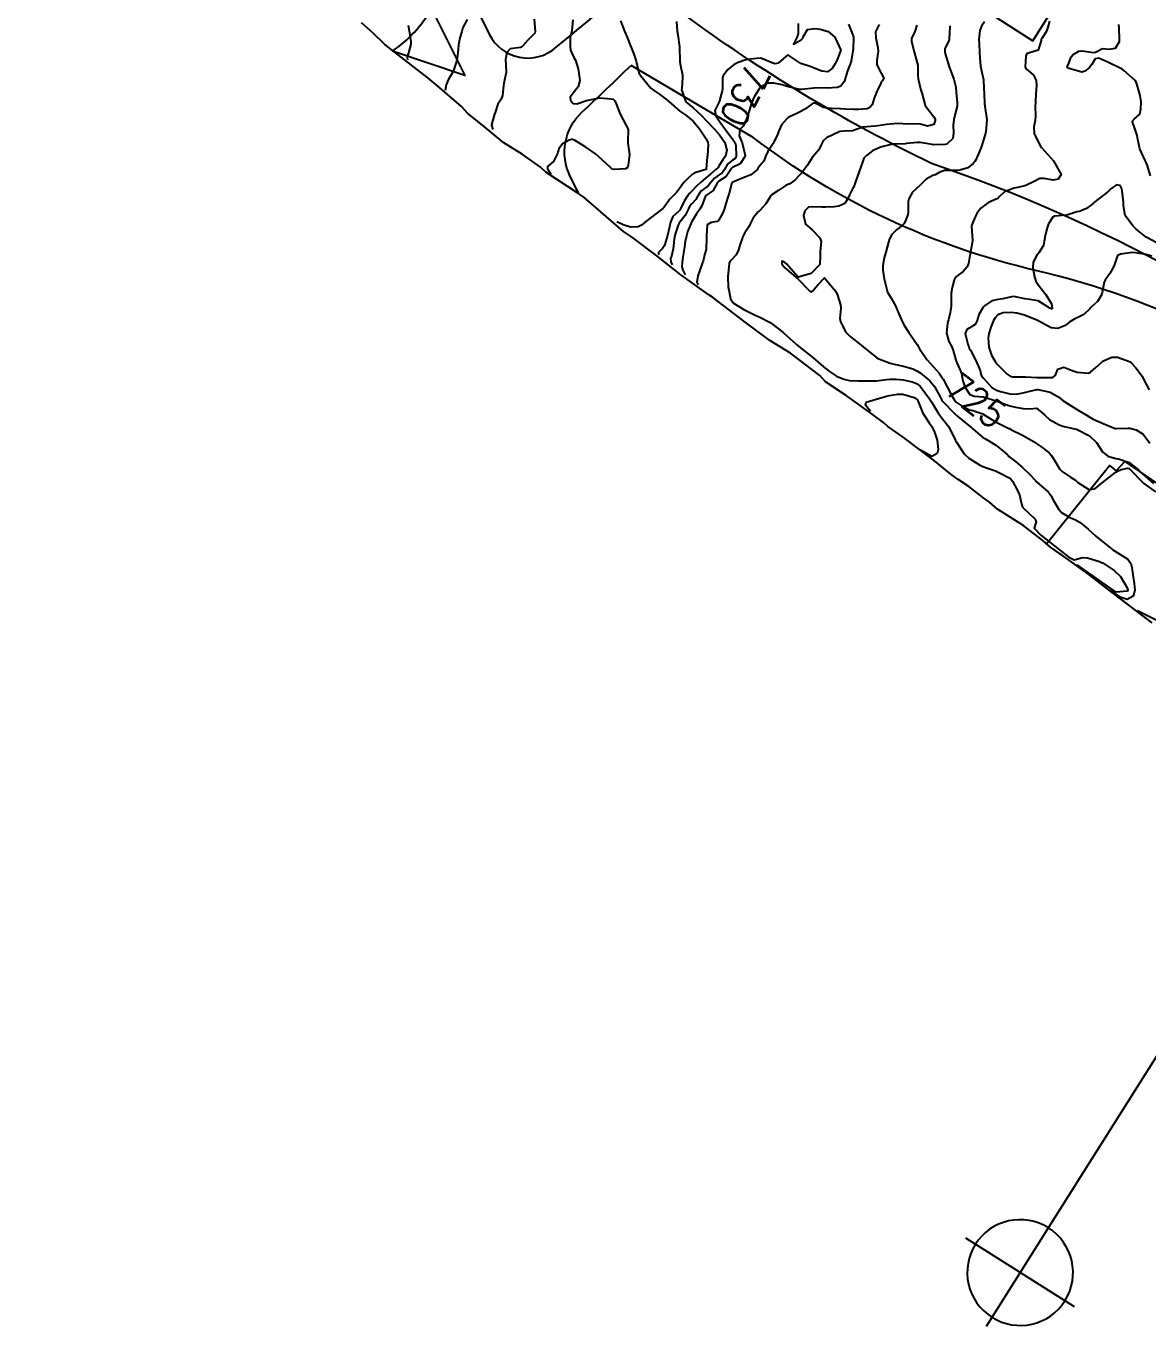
# Model space of a CAD drawing. Header units: metres. Extents: x 286371 to 293043, y 7462578 to 7466404.
# Drawn here: x 291645.5 to 291813.3, y 7462583.8 to 7462779.2 of the extents above; entities that cross this region are included whole.
import ezdxf
from ezdxf.enums import TextEntityAlignment as Align

# ---------------------------------------------------------------- set-up
doc = ezdxf.new("R2010")
doc.units = ezdxf.units.M
doc.header["$MEASUREMENT"] = 0
doc.linetypes.add('CONTINUO', pattern=[0])
for name, color, linetype in [('Area', 45, 'Continuous'), ('Cotas', 45, 'Continuous'), ('Curvas de Nivel 1m', 11, 'Continuous'), ('Curvas de Nivel 5m', 15, 'Continuous'), ('Edificações', 30, 'Continuous'), ('PLACA_KM', 45, 'Continuous'), ('Vias primárias', 230, 'Continuous'), ('Vias Secundárias', 230, 'Continuous')]:
    doc.layers.add(name, color=color, linetype=linetype)
doc.styles.add('Style-STANDARD', font='STANDARD.shx')

msp = doc.modelspace()

# ---------------------------------------------------------------- hatches: boundary and pattern name
at = {"layer": 'PLACA_KM', "extrusion": (0.04114340617738686, 0.04913113992359514, 0.9979445631987434)}
for points in [[(4567500.96804034, -5896554.615585366), (4567501.112915928, -5896555.393886427), (4567501.334768187, -5896556.153835775), (4567501.631380448, -5896556.887840287), (4567501.999789065, -5896557.588566004), (4567502.436313012, -5896558.249011544), (4567502.936590697, -5896558.862577913), (4567503.495623504, -5896559.423134569), (4567504.10782576, -5896559.925080636), (4567504.767080544, -5896560.363400836), (4567505.466800801, -5896560.733715567), (4567506.199995165, -5896561.032324823), (4567506.959337791, -5896561.256244986), (4567507.737241576, -5896561.403238689), (4567508.525933971, -5896561.471837255), (4567509.317534613, -5896561.461355262), (4567509.875399477, -5896561.406148916), (4567508.817001681, -5896553.557187579)], [(4567516.665963024, -5896552.498789787), (4567516.521087441, -5896551.720488748), (4567516.299235181, -5896550.960539374), (4567516.00262292, -5896550.226534862), (4567515.6342143, -5896549.525809148), (4567515.197690355, -5896548.865363607), (4567514.697412673, -5896548.251797236), (4567514.138379868, -5896547.69124058), (4567513.526177609, -5896547.189294517), (4567512.866922824, -5896546.750974338), (4567512.16720257, -5896546.380659583), (4567511.434008206, -5896546.082050326), (4567510.674665584, -5896545.85813019), (4567509.896761793, -5896545.711136459), (4567509.108069402, -5896545.642537896), (4567508.316468757, -5896545.65301989), (4567507.758603894, -5896545.70822624), (4567508.817001681, -5896553.557187579)]]:
    msp.add_hatch(color=1, dxfattribs=at).paths.add_polyline_path(points)

# ---------------------------------------------------------------- linework, layer by layer
at = {"layer": 'Area'}
msp.add_polyline3d([(291813.9414162431, 7462689.996691711, 727.9126011627346), (291810.8791501854, 7462692.303099, 725.0922060593989), (291804.6995582762, 7462697.077190113, 729.9123338195326), (291801.9416357043, 7462699.077653088, 729.9028587023421), (291798.7485943794, 7462701.315870931, 729.9223226356722), (291797.5744940641, 7462702.295577404, 726.2118635787291), (291794.8247507533, 7462704.421848902, 726.5814888217105), (291794.7458593235, 7462704.487780842, 726.862280090532), (291790.8337210473, 7462707.002715724, 727.552331951742), (291789.6316893249, 7462708.036179981, 727.8119563206976), (291788.794546729, 7462708.63084499, 727.1225551688798), (291786.5257190955, 7462710.373890328, 726.932939943691), (291784.9240465142, 7462711.411448406, 726.8628630373015), (291784.0257875351, 7462712.050172945, 733.7023103216067), (291783.6040590975, 7462712.415227214, 726.9419162612066), (291781.3794902797, 7462714.19749298, 736.5818273167547), (291776.6979757021, 7462717.754382148, 728.2627063195537), (291774.4293017645, 7462719.343146206, 729.2916187309665), (291773.8046132908, 7462719.915824112, 729.4014727107539), (291771.8791626146, 7462721.31662924, 729.8127787593867), (291768.8708524154, 7462723.473777723, 726.7425321729846), (291768.2060649098, 7462723.983826417, 726.642942620076), (291765.0887614596, 7462726.006152418, 726.6107871185733), (291764.2283710692, 7462726.97975843, 726.6102465593489), (291759.8498710409, 7462730.308757329, 726.7131574491083), (291756.7679787225, 7462732.231218377, 726.773344284239), (291753.061814061, 7462734.955965985, 726.5723492702796), (291748.2159275577, 7462738.671392231, 727.0828783202908), (291747.6610688909, 7462739.035209797, 727.1132404375588), (291743.4569405137, 7462742.038492907, 728.2123155965653), (291739.864585539, 7462744.852003858, 731.3920516707229), (291736.2390608146, 7462747.594868267, 732.0930268943724), (291735.7544618253, 7462747.906277239, 732.2035242602959), (291734.8812953774, 7462748.507155199, 732.3920126358321), (291728.939708562, 7462753.651200663, 732.7921239261717), (291728.0560131439, 7462754.245801197, 732.71353579564), (291723.2711234189, 7462757.404190729, 733.0218647433521), (291722.4720178699, 7462758.139410175, 733.0815745889735), (291719.7422245982, 7462760.072248875, 733.5136350083718), (291716.968965633, 7462761.763606526, 733.7327447563044), (291713.7932200995, 7462764.406764921, 734.1315456179105), (291711.5918066502, 7462766.168071102, 734.3102954016753), (291710.6452030902, 7462767.188378616, 734.4400384153648), (291707.3961884908, 7462769.973001588, 734.9111358878332), (291705.6285222895, 7462771.471522263, 735.311576051929), (291699.1827556171, 7462776.486147326, 736.1909764554043), (291697.3857298544, 7462778.209307908, 736.4004126341814), (291695.697394263, 7462779.71608767, 736.5397650845862)], dxfattribs=at)
at = {"layer": 'Curvas de Nivel 1m', "flags": 128}
for points, elevation in [([(291721.5240530622, 7462780.244442802), (291721.6873982652, 7462778.431120928), (291721.641427505, 7462778.242232185), (291721.5898386869, 7462778.14573985), (291721.4907210474, 7462778.022308477), (291720.5926997277, 7462777.142334817), (291719.8246247579, 7462776.269034226), (291719.641588206, 7462776.091500496), (291719.4605035468, 7462776.037808442), (291717.9098750358, 7462775.845042494), (291717.4488672967, 7462775.292058439), (291717.2670872963, 7462774.47649382), (291717.2489157094, 7462774.307219862), (291717.3239955809, 7462772.386938581), (291717.317920501, 7462772.305734791), (291716.97334974, 7462770.717350286), (291716.9132352703, 7462770.31135507), (291716.800837992, 7462768.864202495), (291716.5823613112, 7462768.315868177), (291716.106440254, 7462767.548835696), (291715.6721234483, 7462766.329071746), (291715.5946970591, 7462766.045251272), (291715.2943095018, 7462765.018205442), (291715.138202599, 7462764.484735413), (291715.1418207775, 7462764.432377154), (291715.3340530622, 7462763.784442802)], 734), ([(291727.3149864871, 7462780.1475788), (291727.1453813734, 7462778.503733934), (291727.0507243131, 7462778.151092733), (291726.9107815739, 7462777.581284124), (291726.8909841146, 7462776.155904182), (291726.9520393074, 7462775.650084695), (291727.4401711408, 7462774.552314706), (291727.6814615082, 7462774.140731676), (291728.0994408307, 7462772.825851683), (291728.2085278258, 7462772.138353306), (291728.3327741638, 7462771.080104556), (291728.1143964099, 7462770.139635935), (291727.3599198795, 7462769.212230626), (291726.9278199448, 7462768.583353071), (291726.9570267426, 7462768.160248198), (291727.336222728, 7462767.632420514), (291727.8826317344, 7462767.599460719), (291729.3440530622, 7462768.124442802), (291731.3499885768, 7462768.480143777), (291733.038353777, 7462768.369452724), (291733.3475888744, 7462768.290163615), (291733.6061827362, 7462768.050510856), (291733.7610152941, 7462767.622589062), (291734.4038518875, 7462766.03794582), (291735.2790661769, 7462764.358650448), (291735.4698391827, 7462764.02150601), (291735.5984857428, 7462763.690128922), (291735.5090741347, 7462762.020467486), (291735.5296632898, 7462761.730133786), (291735.7549234232, 7462760.016329747), (291735.5989711318, 7462758.435053352), (291735.4114025556, 7462758.029895811), (291735.1817310864, 7462757.879644418), (291733.4650787749, 7462757.774857931), (291733.1808483126, 7462757.850792831), (291732.9269084847, 7462758.068299971), (291731.208037062, 7462759.693376124), (291730.6988824471, 7462760.102170361), (291729.2289010212, 7462761.114306735), (291727.5497061874, 7462762.149858005), (291727.2468315089, 7462762.293365138), (291727.1132991681, 7462762.289866477), (291726.7431638463, 7462762.161993896), (291725.7759361808, 7462761.643921), (291725.2278100982, 7462760.872294601), (291725.0517293565, 7462760.352563784), (291724.9990021948, 7462760.187668565), (291724.3959004179, 7462758.996600095), (291723.4950592046, 7462758.209777709), (291723.5122636082, 7462757.876235996), (291724.0040530622, 7462757.074442802)], 733), ([(291734.4491923774, 7462780.040565711), (291735.0407466664, 7462778.491555485), (291735.2370553117, 7462778.028297769), (291735.4849883441, 7462777.420128261), (291736.0378377665, 7462776.015836033), (291736.4278618775, 7462775.031279403), (291736.7634348473, 7462774.004502075), (291737.173634818, 7462772.23187886), (291737.2825141156, 7462771.996265887), (291737.4015476168, 7462771.827413105), (291738.9770454362, 7462769.970397917), (291739.3673732671, 7462769.63045305), (291740.3043756429, 7462769.000894415), (291741.3383738031, 7462768.222492193), (291741.6536899225, 7462767.929648249), (291743.3131733123, 7462766.512459478), (291744.2183770719, 7462765.890727941), (291745.2910092755, 7462765.004857026), (291746.2340003394, 7462763.860043594), (291747.2518827691, 7462762.366423259), (291747.5081880058, 7462761.840480778), (291747.5518552558, 7462761.527265922), (291747.4203340792, 7462759.841348587), (291747.3972241764, 7462759.655692872), (291747.2618769133, 7462757.843275444), (291747.2307897144, 7462757.796282699), (291747.182955995, 7462757.77130499), (291745.7095539997, 7462757.332936759), (291745.1713246724, 7462757.025883484), (291744.5418193066, 7462756.50532327), (291743.9563526619, 7462755.892408308), (291743.5966484136, 7462755.44836739), (291743.1371893171, 7462754.78019313), (291742.7704086592, 7462754.2688581), (291742.380490286, 7462753.915596243), (291741.7563992473, 7462753.282837342), (291741.0999164012, 7462752.325332066), (291740.9320541924, 7462752.101375648), (291740.7492265618, 7462751.9396152), (291739.074163952, 7462750.645131822), (291738.1971328161, 7462749.987446606), (291737.5816830266, 7462749.471047457), (291737.0518425313, 7462749.19040741), (291735.9041645427, 7462749.168744171), (291734.8399157026, 7462749.515220884), (291733.8640530622, 7462749.954442802)], 732), ([(291798.5997502097, 7462779.986592442), (291798.3574455942, 7462779.061791914), (291798.1235380325, 7462778.446394837), (291797.4894317148, 7462777.433019642), (291797.3528787281, 7462777.209612293), (291797.3311811189, 7462777.07673588), (291796.8961306346, 7462775.649357791), (291795.4555339894, 7462775.203171281), (291795.2271516538, 7462775.10898083), (291795.0468516409, 7462774.711282809), (291794.9670644046, 7462773.113582576), (291795.1051207636, 7462772.796508168), (291795.4160600687, 7462772.574240898), (291796.2151244823, 7462771.907201414), (291796.6024487941, 7462771.090274888), (291796.6570228036, 7462770.36282738), (291796.5634136433, 7462769.090455591), (291796.4771107511, 7462767.961633053), (291796.45979128, 7462767.097406728), (291796.5186754491, 7462765.883435977), (291796.4676213841, 7462765.096839277), (291796.2265592572, 7462764.153535403), (291796.282731989, 7462763.099162619), (291797.2368421496, 7462761.270381964), (291797.3824037338, 7462761.082217542), (291799.2040530622, 7462759.054442802), (291800.3555088399, 7462757.036720965), (291799.8735243886, 7462756.33366778), (291799.1609743686, 7462756.182529893), (291797.7988379081, 7462756.440628976), (291797.1641428265, 7462756.423760413), (291796.2817730166, 7462755.972985183), (291795.1485662134, 7462755.415319547), (291794.9247830742, 7462755.340391064), (291794.0555805147, 7462755.130769891), (291793.2917817397, 7462754.992214775), (291793.1413656882, 7462754.965284533), (291791.8566558738, 7462754.440136352), (291791.1222272821, 7462753.719390793), (291790.8463828372, 7462753.45026542), (291790.2800594484, 7462753.186952706), (291789.4800022852, 7462752.827347917), (291789.1052940912, 7462752.6205114), (291788.328112388, 7462751.983407049), (291787.7235273141, 7462751.224850689), (291787.5099026565, 7462750.79562317), (291787.0615794234, 7462749.736200209), (291786.9165986173, 7462749.376083676), (291786.9064513851, 7462749.236656828), (291787.0340530622, 7462747.901109469), (291787.0895877215, 7462747.233459782), (291787.0870379398, 7462747.169539603), (291787.0178883353, 7462746.823461005), (291786.7562361204, 7462745.479502899), (291786.7276226498, 7462745.238439257), (291786.4745164358, 7462743.738889174), (291786.2772934579, 7462743.244744197), (291785.6887988038, 7462742.517623587), (291784.9451050143, 7462742.001239607), (291784.5370333518, 7462741.673554483), (291784.3195460449, 7462741.273660407), (291784.0412856072, 7462740.153487438), (291783.8718597019, 7462739.279925703), (291783.8744579954, 7462738.294482389), (291783.8761045689, 7462737.279412029), (291783.7541712721, 7462736.387518962), (291783.4944977365, 7462735.284686132), (291783.3312211809, 7462734.792437076), (291783.1965439154, 7462733.288705439), (291783.5625631192, 7462732.056107685), (291783.9717605658, 7462731.280688652), (291784.2065709071, 7462730.706873825), (291784.5855179304, 7462729.276970829), (291784.7455650764, 7462728.850043513), (291785.2347801801, 7462727.777213812), (291785.4076468928, 7462727.260570926), (291785.6167569513, 7462726.174984488), (291785.9143452123, 7462725.25598842), (291786.6672338789, 7462724.123163917), (291787.3054794841, 7462723.873406244), (291788.6625077062, 7462723.768085731), (291790.6027296376, 7462723.175212653), (291790.6353583632, 7462723.156392748), (291790.6536513545, 7462723.14766229), (291790.6956411819, 7462723.131588038), (291792.6435136733, 7462722.441816876), (291793.5297245148, 7462722.242101153), (291794.6379639081, 7462722.041832528), (291795.7258879758, 7462722.00996317), (291796.6388078126, 7462722.068092834), (291797.8365643997, 7462721.066255133), (291798.6138295037, 7462720.372872233), (291800.0465496473, 7462719.588621447), (291800.5996123533, 7462719.395062206), (291802.3268675425, 7462718.998450586), (291802.5933492979, 7462718.947525181), (291802.6563541431, 7462718.930244226), (291804.5788364322, 7462717.9500008), (291805.6344730936, 7462716.948386502), (291806.5432502887, 7462715.547591235), (291807.2964937694, 7462714.923006192), (291808.5290636972, 7462714.571818469), (291808.9151685463, 7462714.51171974), (291810.5201309497, 7462713.946301963), (291811.8930188534, 7462712.853608316), (291812.4954996231, 7462712.274213526), (291814.1596684143, 7462710.819031515)], 724.0000000000001), ([(291702.6890879308, 7462779.343924638), (291702.8101013525, 7462778.524702078), (291703.0875402869, 7462776.902422972), (291703.0758385545, 7462776.52026602), (291702.7249552567, 7462775.245137495), (291702.614480882, 7462774.939711993), (291702.5030230373, 7462774.481953375), (291702.5740530622, 7462774.174442802)], 736), ([(291742.7832808373, 7462779.915554387), (291742.9238186502, 7462778.49204476), (291742.9927164156, 7462777.911962852), (291743.2381974994, 7462776.137177215), (291743.2551230639, 7462775.907576753), (291743.3235404935, 7462774.018321237), (291743.3281820909, 7462773.906030866), (291743.422485118, 7462773.32604559), (291743.6940530622, 7462771.899942802), (291743.7234286146, 7462771.565035507), (291743.5801594752, 7462769.901201206), (291743.5645666128, 7462769.697822239), (291744.221661848, 7462767.89112867), (291745.3207879114, 7462766.990099411), (291746.5414671695, 7462765.855881589), (291747.2920796461, 7462765.046215061), (291748.4884025045, 7462763.826227562), (291749.2613904973, 7462762.970271804), (291750.0395207487, 7462761.802510786), (291750.3281538565, 7462760.697323709), (291750.1114819151, 7462759.800981369), (291749.7596544283, 7462759.252224136), (291749.192542519, 7462758.380406584), (291748.9789998994, 7462758.025741239), (291748.7642827271, 7462757.820739357), (291747.9047835162, 7462757.101761166), (291747.1635142029, 7462756.475185507), (291746.8146832276, 7462756.194148774), (291746.4047785759, 7462755.855681919), (291745.7611438552, 7462755.248861935), (291745.1350108431, 7462754.60496153), (291744.7844687735, 7462754.22436976), (291744.5044646075, 7462753.883736628), (291743.9509807095, 7462753.05232954), (291743.4033774333, 7462751.899802937), (291743.2963246296, 7462751.696010679), (291743.087835742, 7462751.489954794), (291742.2638695596, 7462750.728997375), (291741.9124114983, 7462749.921717425), (291741.7504851902, 7462749.227104112), (291741.4524161443, 7462747.928167356), (291741.0113797911, 7462746.43044915), (291740.7193072391, 7462745.94871399), (291740.1378413605, 7462745.386129478), (291740.1169010943, 7462745.206315373), (291740.1940530622, 7462745.054442802)], 731), ([(291768.527356444, 7462779.519243252), (291769.2444145266, 7462777.751379974), (291769.2861890307, 7462777.507410763), (291769.2156089268, 7462775.750149195), (291769.1898730217, 7462775.508405502), (291768.9407571262, 7462774.00245841), (291768.7985792365, 7462773.513824909), (291768.3866698369, 7462772.542507751), (291768.0700973265, 7462771.524302139), (291767.9277372511, 7462770.984504272), (291767.3750712912, 7462770.268991402), (291766.8593624681, 7462770.054504684), (291765.3701476788, 7462769.970750575), (291764.9533451317, 7462769.987659603), (291763.3691104184, 7462769.931599885), (291761.4805834485, 7462769.746954899), (291761.3656345342, 7462769.739874265), (291761.247348603, 7462769.754701711), (291759.3722446556, 7462770.210549026), (291758.618489199, 7462770.432714195), (291757.37900301, 7462770.691105992), (291756.4108424135, 7462770.676685248), (291755.3694222939, 7462770.082391581), (291755.2125986359, 7462769.880510054), (291755.1047379066, 7462769.72833253), (291754.4474077314, 7462768.638092559), (291754.0424548586, 7462767.743816775), (291753.8637209251, 7462767.208642924), (291753.4187764335, 7462765.752721952), (291753.3920280821, 7462765.66378834), (291753.2982770659, 7462765.369376379), (291752.7822059926, 7462764.261269986), (291752.2795565751, 7462763.769360249), (291752.1994081363, 7462762.830904325), (291752.6139399279, 7462761.763894498), (291753.0730789024, 7462759.899710591), (291753.0564210193, 7462759.756807283), (291752.3199067916, 7462758.644908248), (291751.1882783977, 7462758.066131837), (291751.0194854655, 7462757.95402261), (291750.9219248066, 7462757.788374727), (291750.250202468, 7462756.715821841), (291749.1570980473, 7462756.017441808), (291749.0341605687, 7462755.937986845), (291748.9495846311, 7462755.817509829), (291748.3039541143, 7462754.659519383), (291747.1240530623, 7462753.844442802), (291746.6011746792, 7462752.352332709), (291746.3086057992, 7462751.856224511), (291745.80517827, 7462751.141658958), (291745.0645224163, 7462749.905733071), (291745.0531141902, 7462749.885714837), (291744.4759266134, 7462748.449568025), (291744.2859777779, 7462747.88566393), (291744.1232618933, 7462746.990571568), (291743.9669985154, 7462745.88999862), (291743.7749426462, 7462744.687715504), (291743.6731264763, 7462743.900461334), (291743.6191654141, 7462743.246407676), (291743.7353102978, 7462742.708760198), (291744.0840530622, 7462742.034442802)], 728.9999999999999), ([(291773.1141907552, 7462779.450440737), (291772.5851913726, 7462778.37068099), (291772.6442844533, 7462777.457039332), (291772.9281266722, 7462775.986387256), (291772.958204511, 7462775.45188053), (291772.7783312554, 7462774.109831263), (291772.7583349207, 7462773.454428575), (291773.4054580794, 7462772.204777279), (291773.8287767208, 7462771.437921946), (291773.6832402244, 7462771.146447909), (291773.3828583532, 7462770.698128868), (291772.9793419371, 7462769.840871018), (291772.7752881601, 7462769.453274276), (291772.3563817317, 7462768.451890925), (291772.0567706425, 7462767.463602038), (291771.7429538662, 7462767.053088167), (291771.3248622117, 7462766.861719426), (291770.0467065763, 7462766.770084105), (291769.322895487, 7462766.760604453), (291768.0386175951, 7462766.808419451), (291767.3237474315, 7462766.847400755), (291765.9894750114, 7462766.889058764), (291765.3245398542, 7462766.930228936), (291764.7979830528, 7462767.046857966), (291763.7240103533, 7462767.596643656), (291763.443774705, 7462767.71038094), (291763.3356064698, 7462767.707485505), (291763.0951765327, 7462767.60802595), (291762.085991409, 7462766.85960278), (291761.3157754557, 7462766.415935704), (291760.7834575556, 7462766.170894009), (291759.7089210672, 7462765.658369782), (291759.464551636, 7462765.499055947), (291759.2995542934, 7462765.36452488), (291758.4980986614, 7462764.464030333), (291758.1527969183, 7462763.681261644), (291757.9196378805, 7462763.029195502), (291757.2440530623, 7462761.694442802), (291756.4527836228, 7462760.478898114), (291756.1081043899, 7462759.711032032), (291755.8880844005, 7462759.029882589), (291755.191614826, 7462758.228560391), (291754.9908653605, 7462757.923514393), (291754.8644457475, 7462757.729236912), (291753.9412390674, 7462756.974195294), (291753.1676462578, 7462756.660655842), (291752.5096449665, 7462756.41847754), (291751.1548649856, 7462755.838571028), (291751.1253518232, 7462755.814018191), (291751.1050982695, 7462755.785177124), (291750.7030946817, 7462754.21822225), (291750.5572985843, 7462753.79294412), (291750.2087197206, 7462752.696740611), (291749.9372396475, 7462751.801795002), (291749.6928207664, 7462751.197438518), (291749.0687936814, 7462750.130484082), (291748.8668100684, 7462750.017693197), (291747.9807197289, 7462749.830692802), (291747.3928101157, 7462749.505672842), (291747.2988473228, 7462747.840470889), (291747.2891694374, 7462747.581556385), (291747.2250005403, 7462745.84112859), (291747.1839300223, 7462745.659087356), (291746.9914602211, 7462745.004920057), (291746.7735949644, 7462744.051006222), (291746.7105446908, 7462743.848395428), (291746.2542423902, 7462742.555262936), (291745.9926231448, 7462741.858714251), (291745.8366035739, 7462740.950015485), (291746.0240530622, 7462740.524442802)], 728), ([(291778.7608381699, 7462779.365741026), (291778.430197773, 7462778.440395207), (291777.9695499729, 7462777.377160348), (291777.9483476187, 7462776.906007295), (291778.3285052354, 7462775.371326019), (291778.717937178, 7462774.082064753), (291778.8835292419, 7462773.36255066), (291778.9229609433, 7462771.839882904), (291778.9395782774, 7462771.361259924), (291779.3682558333, 7462769.634627537), (291779.4593714993, 7462769.353013025), (291779.4844378058, 7462769.230391518), (291779.9758796903, 7462767.344815403), (291781.3088570903, 7462765.644711342), (291781.4793664476, 7462765.321813101), (291781.5007730875, 7462765.121731305), (291781.2920263261, 7462764.522660392), (291780.3421617982, 7462764.284716542), (291779.2919652014, 7462764.548585412), (291778.0623596614, 7462764.603040571), (291777.2920285558, 7462764.582809038), (291776.0280924643, 7462764.668351439), (291775.2922949654, 7462764.630569679), (291774.2239447244, 7462764.496534135), (291773.2879292993, 7462764.369525276), (291772.4987096719, 7462764.243400711), (291771.2845551192, 7462764.174579931), (291770.6711168571, 7462764.095742547), (291769.2754895437, 7462763.600208236), (291769.1956441725, 7462763.585239779), (291767.8967238697, 7462763.52510274), (291767.2728607187, 7462763.45535068), (291767.1563109014, 7462763.420760715), (291765.2582580193, 7462762.521439947), (291764.7639247588, 7462762.069194302), (291764.514087298, 7462761.585392288), (291764.1132993872, 7462760.708721969), (291763.2153300941, 7462759.689578263), (291763.1707145874, 7462759.649101231), (291763.1437221723, 7462759.605497764), (291762.3761592737, 7462758.436942494), (291761.8040922532, 7462757.625142213), (291761.5326180256, 7462757.275261648), (291761.1725108697, 7462756.864963302), (291760.5791560992, 7462756.226849318), (291759.774579912, 7462755.6551349), (291759.344844504, 7462755.467840454), (291759.1496084966, 7462755.368138427), (291758.1297005015, 7462754.689080212), (291757.1296074193, 7462754.064733274), (291756.9241911392, 7462753.90039189), (291756.7984725788, 7462753.699326511), (291756.1514544187, 7462752.665750033), (291755.3191830492, 7462751.721065852), (291755.2070976421, 7462751.607955241), (291755.0907555218, 7462751.504606774), (291754.272004089, 7462750.540615095), (291753.8579995587, 7462749.742533604), (291753.6124801472, 7462749.189312355), (291753.0422766501, 7462748.30268199), (291752.8323750644, 7462747.962263278), (291752.7507807332, 7462747.758691886), (291752.3029841958, 7462746.476864019), (291752.0738719005, 7462745.76839552), (291751.7546672896, 7462745.007020924), (291750.9803490736, 7462744.204176893), (291750.7644347842, 7462744.000445393), (291750.6732495454, 7462743.788954855), (291750.5145598296, 7462742.218917936), (291750.473604519, 7462741.791349529), (291750.5543457626, 7462740.144801086), (291750.6164787605, 7462739.788756416), (291750.8838822548, 7462738.439722305), (291751.3422333392, 7462737.777420098), (291752.8603316499, 7462736.839681982), (291754.5926309097, 7462735.983522483), (291754.8463063791, 7462735.874663922), (291755.2605184871, 7462735.71819582), (291756.8323500053, 7462734.914239005), (291758.4854073548, 7462733.669372488), (291758.8096790485, 7462733.372841893), (291760.6960663431, 7462731.635762602), (291760.7829621531, 7462731.56171553), (291761.0792380534, 7462731.330267405), (291762.7598217124, 7462729.989019476), (291763.2378899962, 7462729.597185248), (291764.7354395627, 7462728.333542836), (291765.6711385178, 7462727.56023652), (291766.7137499033, 7462726.857565544), (291767.8222296553, 7462726.412819206), (291768.7049812386, 7462726.242987896), (291770.0091427319, 7462726.190213346), (291770.7044658487, 7462726.178628571), (291772.0171954836, 7462726.151915333), (291772.705050297, 7462726.18759179), (291773.8332130758, 7462726.311501265), (291774.7087125444, 7462726.401741612), (291775.6735980047, 7462726.445977709), (291776.7082777926, 7462726.342758158), (291778.059451637, 7462726.01837219), (291778.7000326848, 7462725.763084309), (291779.2277013965, 7462725.356397852), (291780.6566049264, 7462723.504567082), (291780.7662642833, 7462723.332759634), (291780.9378057304, 7462723.042047922), (291781.9925484263, 7462721.313915371), (291782.6118777847, 7462720.492757631), (291783.5209563055, 7462719.290539253), (291784.4765808585, 7462717.364579133), (291784.5087809084, 7462717.275271885), (291784.5622520148, 7462717.154372978), (291785.8399548577, 7462715.254854275), (291786.5241882824, 7462714.586790812), (291788.123233948, 7462713.606860467), (291788.5068572217, 7462713.40138677), (291789.0135898959, 7462713.206799749), (291790.497194907, 7462712.727232455), (291791.3267934382, 7462712.336644343), (291792.48230994, 7462711.704901324), (291792.8082260726, 7462711.477092605), (291793.057242795, 7462711.145694956), (291793.8066702021, 7462709.781238339), (291794.0832991275, 7462709.129854112), (291794.4238180398, 7462707.775441307), (291794.5749183216, 7462707.279760983), (291794.6991474852, 7462707.120166386), (291796.3904218534, 7462705.519028882), (291796.5560439361, 7462705.260502957), (291796.5835338489, 7462705.090453187), (291796.5345047805, 7462704.939408798), (291796.3193779323, 7462704.120218813), (291797.3098364179, 7462703.101557177), (291801.5091000771, 7462699.792998415), (291802.2904450443, 7462699.420574946), (291803.5153444177, 7462699.756563893), (291804.2948783731, 7462699.686130192), (291806.0767783014, 7462699.148030499), (291806.2862220999, 7462699.079045312), (291806.6018370996, 7462698.929676042), (291808.2677229899, 7462697.815771319), (291809.1915931768, 7462696.890379701), (291810.2294778296, 7462695.236093962), (291810.3317406572, 7462694.872827488), (291810.31337108, 7462694.782404439), (291810.2218222058, 7462694.725719037), (291808.5465751862, 7462694.572097669), (291802.7240530622, 7462698.654442802)], 727), ([(291783.6574858846, 7462779.29229131), (291783.6728216533, 7462779.13083862), (291783.6032828306, 7462777.292654356), (291783.5809036751, 7462777.194642424), (291783.4791087111, 7462776.964819393), (291782.9423716948, 7462775.821708374), (291782.9370615789, 7462775.302197674), (291783.4288603428, 7462773.614928173), (291783.5229045245, 7462773.292960031), (291783.5697311057, 7462773.144327865), (291784.2819828802, 7462771.281123855), (291784.5775500481, 7462770.074900222), (291784.634155873, 7462769.275391259), (291784.7709139859, 7462767.844733323), (291784.7612852622, 7462767.273034319), (291784.4813115061, 7462766.112242477), (291784.2699405316, 7462765.27995449), (291784.1643804246, 7462764.407912576), (291784.2346821314, 7462763.280033366), (291784.1415652657, 7462762.395948019), (291783.2484152075, 7462761.585252493), (291783.0139507952, 7462761.531553259), (291781.2466157133, 7462761.495286211), (291781.0582560009, 7462761.515898657), (291779.2507350466, 7462761.799908433), (291778.8019371636, 7462761.810024159), (291777.2482496349, 7462761.664214309), (291776.994422372, 7462761.641676459), (291775.246167362, 7462761.555396121), (291775.1157188073, 7462761.546685714), (291774.4940530623, 7462761.425692802), (291773.5313671976, 7462761.148377983), (291773.2381459399, 7462761.050634648), (291772.1274136324, 7462760.564177848), (291771.2204319757, 7462759.899703701), (291770.999818085, 7462759.695202704), (291770.8259169967, 7462759.480264843), (291770.6014632885, 7462758.882976814), (291770.1327858662, 7462757.495468147), (291769.5801527309, 7462755.925849378), (291769.4506387103, 7462755.50851109), (291769.3692858066, 7462755.291523174), (291769.1445514164, 7462754.88099975), (291768.6578718293, 7462753.994822448), (291768.4690043373, 7462753.524268533), (291767.9647562944, 7462752.673714454), (291767.0987073094, 7462752.277155162), (291766.4608820969, 7462752.189869872), (291765.1029620546, 7462752.168375628), (291764.5219291736, 7462752.163991783), (291763.1032266939, 7462752.216018249), (291762.5513569855, 7462752.163667694), (291762.0205440013, 7462751.620545438), (291761.8205320184, 7462750.885837584), (291762.0905169644, 7462749.619045843), (291763.048057863, 7462748.804682838), (291764.2674885512, 7462747.58579127), (291764.4319050057, 7462746.999796658), (291764.2737903547, 7462745.585246742), (291764.3085301148, 7462744.909181617), (291764.2537425718, 7462743.585097459), (291762.943613851, 7462742.241828723), (291760.9980831586, 7462741.696580383), (291760.9353385727, 7462741.720143499), (291759.2340873604, 7462743.660392288), (291758.9681146945, 7462743.935218284), (291758.5816176855, 7462744.058525956), (291758.5470676572, 7462743.670697583), (291758.9559693232, 7462743.125526867), (291760.6962896629, 7462741.638009254), (291760.9308510573, 7462741.420975813), (291762.7381610994, 7462739.606931183), (291762.9024514548, 7462739.497668979), (291762.9993307615, 7462739.506263244), (291763.1534017527, 7462739.600702571), (291763.9627217224, 7462740.544444133), (291764.9340530623, 7462741.574442802), (291766.6126729113, 7462739.548813505), (291766.8959611505, 7462739.004982022), (291767.3376767777, 7462737.537488448), (291767.382475832, 7462737.020535075), (291767.2528580936, 7462735.538310726), (291767.3169350827, 7462735.057158284), (291768.0846430456, 7462733.525383952), (291768.8036272966, 7462732.819391766), (291770.4440857835, 7462731.48954231), (291770.7799336067, 7462731.20981244), (291771.9499714295, 7462730.283014229), (291772.7566932567, 7462729.630455766), (291773.0578236143, 7462729.449886244), (291774.744590707, 7462728.793619123), (291775.5448123046, 7462728.609599522), (291776.7387192854, 7462728.372191017), (291778.1601740306, 7462727.945495814), (291778.7289294839, 7462727.689537585), (291779.2712445157, 7462727.35623493), (291780.701163311, 7462726.189955239), (291781.3858445827, 7462725.32391593), (291782.2700374677, 7462723.700154303), (291782.4816315665, 7462723.307029125), (291782.6505150081, 7462723.068572531), (291784.3931082438, 7462721.277906974), (291784.6208732472, 7462721.062455135), (291785.7590129981, 7462720.104915559), (291786.596712893, 7462719.421764858), (291786.8101471624, 7462719.241201391), (291788.5723675363, 7462717.768741068), (291788.9071852782, 7462717.545742872), (291789.5180311422, 7462717.200133131), (291790.5542655335, 7462716.531940887), (291791.330486301, 7462715.953412826), (291792.2456745228, 7462715.150210372), (291792.3931260959, 7462715.008375386), (291792.5300537266, 7462714.879153541), (291793.4907500944, 7462714.107115799), (291794.5063477693, 7462713.267423277), (291794.6800522841, 7462713.111802814), (291795.6085039469, 7462712.21977469), (291796.4765983311, 7462711.254127388), (291796.644466757, 7462711.081886596), (291798.4508983918, 7462709.510798112), (291798.8062259165, 7462709.049010209), (291799.2119152377, 7462708.263193961), (291799.9215092382, 7462707.03183096), (291800.4059094359, 7462706.481534383), (291801.6411082218, 7462705.760015403), (291802.3904793062, 7462705.422859073), (291803.1719863863, 7462704.98256441), (291804.3596715064, 7462704.005672419), (291805.5327360455, 7462702.946612557), (291806.3347475224, 7462702.314073478), (291808.0817068773, 7462700.907927995), (291808.3115277889, 7462700.736091244), (291808.7098168115, 7462700.496625334), (291810.2932749036, 7462699.489232224), (291810.7554154572, 7462698.867372366), (291810.8973628109, 7462698.242453569), (291811.1248313783, 7462696.861381127), (291811.2450232322, 7462695.8532908), (291811.33797563, 7462694.857733964), (291811.1251561183, 7462693.945894983), (291810.2030052819, 7462693.471257443), (291809.3311143689, 7462693.763663893), (291807.6440530622, 7462694.854442802)], 726.0000000000001), ([(291813.6952434714, 7462756.826624946), (291813.1989318929, 7462758.493031515), (291813.0702051743, 7462758.83645052), (291812.9086387635, 7462759.138854492), (291812.1033750007, 7462760.851402974), (291811.8231314088, 7462762.28833669), (291811.7225015876, 7462762.857566074), (291811.2820804038, 7462764.066265577), (291810.9950829883, 7462764.868927354), (291811.039895987, 7462765.126340702), (291811.3013035418, 7462765.347808107), (291812.0933397273, 7462766.071726087), (291812.2540845762, 7462766.850492329), (291812.294441573, 7462767.895413017), (291812.1770050901, 7462768.852098521), (291811.6630036469, 7462770.576996261), (291811.5469432901, 7462770.861999448), (291811.3873247495, 7462771.082555288), (291809.7095530622, 7462772.589942802), (291809.4128558506, 7462772.814628698), (291809.2796418292, 7462772.89645897), (291807.4314357193, 7462773.793575658), (291805.9748271297, 7462774.41506966), (291805.4421099929, 7462774.357289337), (291804.9020387826, 7462773.484743305), (291804.5121845386, 7462772.96803881), (291803.8839063223, 7462772.508166211), (291803.4115879952, 7462772.361189448), (291801.5498378395, 7462772.884165712), (291801.4228069661, 7462772.931369727), (291801.281583066, 7462773.016579852), (291801.2564798293, 7462773.187119788), (291801.4319202831, 7462773.538924197), (291801.8409506812, 7462774.615761499), (291802.1459580811, 7462775.004064227), (291802.976239941, 7462775.476808607), (291803.4623891299, 7462775.54018065), (291805.1517526975, 7462775.265950285), (291805.4595276191, 7462775.319413255), (291806.5271111613, 7462775.879616437), (291807.467200895, 7462775.800964985), (291808.4518989217, 7462775.922031019), (291809.0533246942, 7462776.900903727), (291809.0859293503, 7462777.304692109), (291809.0108884859, 7462778.901990272), (291808.9626806066, 7462779.462608328)], 724.0000000000001), ([(291814.6555512092, 7462746.809970329), (291813.0364806784, 7462747.66295055), (291811.5472275683, 7462748.857045186), (291811.061114428, 7462749.335200518), (291809.926624186, 7462750.881804235), (291809.6592254587, 7462752.332666171), (291809.6518295164, 7462752.886376155), (291809.4538095382, 7462754.575252119), (291809.3896138418, 7462754.89075939), (291809.1512034836, 7462755.371137562), (291808.5897387557, 7462755.465639777), (291807.7788126004, 7462754.914921409), (291807.4600884728, 7462754.598781947), (291807.1343865592, 7462754.280009265), (291805.3976162172, 7462752.958771539), (291805.1100448496, 7462752.697228631), (291804.1445008168, 7462751.932610852), (291803.0920119094, 7462751.525032613), (291802.6606037255, 7462751.430789073), (291801.3278719482, 7462751.020785519), (291801.1516885608, 7462750.95474734), (291801.0827912066, 7462750.940319096), (291799.3303198517, 7462750.800675501), (291799.0780265008, 7462750.652672039), (291798.4679698907, 7462749.658376222), (291798.2462197015, 7462749.066560302), (291797.9915067797, 7462748.118437194), (291797.8149133335, 7462747.072579898), (291797.6932367263, 7462746.39487791), (291796.9977368348, 7462745.330027638), (291796.8745493857, 7462745.207586184), (291796.7618091587, 7462745.087926461), (291796.1575906622, 7462743.915467509), (291796.1090599628, 7462743.097267698), (291796.3299294064, 7462741.706966165), (291796.5589008825, 7462741.090070085), (291796.9250253037, 7462740.482592237), (291798.0625487471, 7462739.067065367), (291798.8839178323, 7462737.712094145), (291799.0131281793, 7462737.052346192), (291798.9628870786, 7462736.962436143), (291798.8719738789, 7462736.950483636), (291798.6475645034, 7462737.05784013), (291796.8900269325, 7462738.149367481), (291795.6480282737, 7462738.347808447), (291794.8942446117, 7462738.460546101), (291793.2728381792, 7462738.764425651), (291792.8980380089, 7462738.74343925), (291791.6214782134, 7462738.435167138), (291790.8915787381, 7462738.342821199), (291789.9573900243, 7462738.119024511), (291788.8767495398, 7462737.384207977), (291788.7800490236, 7462737.301309909), (291788.6896826449, 7462737.20720836), (291788.0021700746, 7462736.071966896), (291787.7634313661, 7462735.220652128), (291787.4628298637, 7462734.596820007), (291786.828680305, 7462734.209592321), (291786.207132436, 7462733.85984832), (291785.974206388, 7462733.247040503), (291786.3877508919, 7462731.642815089), (291786.5284113828, 7462731.238277427), (291786.5979697289, 7462731.054776135), (291786.7743206015, 7462730.747819765), (291787.5988586001, 7462729.221620718), (291788.201742697, 7462727.732356529), (291788.345643886, 7462727.20996894), (291788.4444894756, 7462726.944174511), (291788.7044759804, 7462726.565970684), (291789.9793525865, 7462725.18501331), (291790.6779927552, 7462724.770422334), (291791.2678443802, 7462724.572871039), (291792.6706995046, 7462724.254205621), (291793.6297091998, 7462724.169984954), (291794.6726940766, 7462724.357177095), (291795.2444198326, 7462724.537009025), (291796.6809513699, 7462724.877663314), (291796.8725524022, 7462724.890202365), (291798.6756668015, 7462724.49535875), (291799.9880814023, 7462723.710697863), (291800.6562161749, 7462723.168650317), (291800.8655074895, 7462723.021270987), (291802.6383471159, 7462721.947379708), (291804.2139561954, 7462720.970594256), (291804.6203722489, 7462720.719055248), (291805.1458608989, 7462720.426742341), (291806.6068973193, 7462719.790726603), (291808.4372677954, 7462719.066003255), (291808.5959689933, 7462719.032171544), (291810.3661992525, 7462719.109236321), (291810.5971870373, 7462719.083374478), (291811.5348508881, 7462718.860330836), (291812.5841097458, 7462718.181555041), (291813.5799185951, 7462716.829204818)], 723.0000000000001), ([(291813.8990553579, 7462744.820799551), (291812.9978731687, 7462745.089116572), (291811.4653975864, 7462745.321855961), (291811.0014375405, 7462745.356741352), (291809.1917357811, 7462745.095308876), (291808.9961395564, 7462745.043542409), (291808.7857763874, 7462744.907566952), (291808.2918071401, 7462743.597163218), (291808.0368835625, 7462742.918350345), (291807.638740293, 7462742.235659598), (291806.9385095618, 7462741.231542774), (291806.8177004649, 7462741.054339132), (291806.7636762757, 7462740.936998454), (291806.4564214832, 7462739.38770408), (291806.3333224686, 7462738.942853761), (291805.7724708784, 7462738.059271144), (291804.8684493358, 7462737.257527711), (291804.7272101437, 7462737.106172967), (291804.6253561012, 7462736.968023257), (291803.7302148704, 7462736.101900431), (291802.8441197877, 7462735.665557832), (291802.3708495147, 7462735.471754072), (291801.6422028706, 7462735.012320555), (291801.2030188507, 7462734.644239477), (291800.8247289959, 7462734.402838378), (291799.8473523447, 7462734.010281613), (291798.8194471793, 7462734.080717276), (291797.0053414336, 7462735.082011319), (291796.8454019594, 7462735.174369285), (291796.6891425117, 7462735.24407144), (291794.8570079627, 7462735.978102838), (291793.7013483383, 7462736.291950715), (291792.862586954, 7462736.380035585), (291791.6768161156, 7462736.347230114), (291790.8570591948, 7462736.041518304), (291790.4477748048, 7462735.582790447), (291790.2368870026, 7462735.183550293), (291789.8350433373, 7462734.183270082), (291789.4988634879, 7462733.194170646), (291789.4143278298, 7462732.582729651), (291789.5035617981, 7462731.193595937), (291789.9139166665, 7462730.034226927), (291790.4130651858, 7462729.17940762), (291790.7374693276, 7462728.735527162), (291792.2447449671, 7462727.151482423), (291792.7096833328, 7462726.853127509), (291793.0508069937, 7462726.797432405), (291794.708920175, 7462726.772250324), (291795.0570597589, 7462726.760989201), (291796.7076531431, 7462726.657781527), (291797.1354205408, 7462726.650241796), (291798.7081488241, 7462726.660826927), (291799.0731337189, 7462726.684425678), (291799.4979047701, 7462727.042685026), (291799.8367155516, 7462727.928501252), (291800.7321716629, 7462728.232349507), (291802.0017931357, 7462727.728395924), (291802.7210287077, 7462727.459485834), (291804.360997138, 7462727.328251698), (291804.7214711024, 7462727.458978814), (291805.5390433848, 7462728.145239578), (291806.3873392848, 7462728.939793508), (291806.5809294124, 7462729.102534684), (291806.7483029207, 7462729.217766698), (291807.939277639, 7462729.733729153), (291808.7560704143, 7462729.705599606), (291810.5786569326, 7462729.044876376), (291810.7451702486, 7462728.948921893), (291810.8292249414, 7462728.873165225), (291811.4828030622, 7462728.113192802), (291812.4421701412, 7462726.848521046), (291812.7061537035, 7462726.317818888), (291813.493597799, 7462724.832299632)], 722), ([(291771.8040530622, 7462721.584442802), (291771.0544560723, 7462722.537014756), (291771.1619328641, 7462722.968781579), (291772.6640530622, 7462723.454442802), (291774.2033653223, 7462723.899161641), (291774.6727164891, 7462724.002004593), (291775.874404018, 7462724.201936455), (291776.6697989748, 7462724.181738431), (291778.345726345, 7462723.683781188), (291778.6570790088, 7462723.515740135), (291778.794596236, 7462723.362334656), (291778.926343866, 7462723.083858877), (291779.6354899634, 7462721.349271247), (291780.6027124577, 7462719.911735832), (291781.0021140774, 7462719.328321886), (291781.409753557, 7462718.493898639), (291781.8035877091, 7462717.315849783), (291781.9346284954, 7462715.922123955), (291781.7899453919, 7462715.315604417), (291780.9756047864, 7462714.879442802), (291779.3040530622, 7462715.784442802)], 728), ([(291811.7340530622, 7462691.814442802), (291814.4695854696, 7462690.49960484), (291816.1541334024, 7462690.123132147), (291817.1619963648, 7462689.782003544), (291817.8335835786, 7462688.758949844), (291819.7792045735, 7462687.059185154), (291820.105685243, 7462686.833254847), (291820.2072097376, 7462686.722895453), (291820.2346918884, 7462686.589825129), (291820.1240530623, 7462686.034442802)], 726)]:
    msp.add_lwpolyline(points, dxfattribs=dict(at, elevation=elevation))
at = {"layer": 'Curvas de Nivel 5m', "flags": 128}
for points, elevation in [([(291711.5212727655, 7462780.209089691), (291710.8727513427, 7462779.034667416), (291710.6823545661, 7462778.406618279), (291710.4157421478, 7462777.474681968), (291710.199312549, 7462776.413413911), (291710.1347781033, 7462775.733289587), (291710.0189753209, 7462774.415668969), (291709.9163053245, 7462773.927502653), (291709.4040530622, 7462772.424442802), (291708.632829709, 7462771.188241486), (291708.3740530623, 7462770.439442802), (291708.1940530622, 7462769.604442802)], 735), ([(291760.9997052361, 7462779.63215802), (291761.000602186, 7462778.122618071), (291760.8649428022, 7462777.633729457), (291760.3292349384, 7462776.509445994), (291761.477214327, 7462777.168527124), (291761.6832887282, 7462777.419139045), (291761.7608913877, 7462777.620290228), (291762.4030860032, 7462778.708332716), (291763.5029210954, 7462778.852311683), (291764.3031413621, 7462778.781321356), (291765.4965452653, 7462778.39725634), (291766.5006992835, 7462777.549193108), (291767.3650037369, 7462775.62620429), (291767.3528475498, 7462775.535960885), (291766.8140374004, 7462774.163037621), (291766.4983121625, 7462773.548328915), (291766.0755441137, 7462772.893109384), (291765.4063501115, 7462772.384246086), (291764.5210236105, 7462772.464061984), (291763.4141480268, 7462772.934107113), (291762.9387479528, 7462773.125872352), (291761.4240530622, 7462773.624442802), (291760.2022197288, 7462774.415776136), (291759.4430276488, 7462774.92941524), (291758.7679719481, 7462774.340506081), (291758.0086022974, 7462773.685674563), (291757.5365309652, 7462773.578539177), (291757.4228211003, 7462773.612312005), (291757.210257004, 7462773.697649743), (291755.4344946553, 7462774.420549014), (291754.782568264, 7462774.385465209), (291753.4308686177, 7462774.208813163), (291753.0502366492, 7462774.139644487), (291752.010261815, 7462773.775649671), (291751.6073970092, 7462773.595514776), (291751.4196769772, 7462773.492703797), (291750.4632069608, 7462772.743639546), (291749.7676166837, 7462771.808839347), (291749.6989765647, 7462771.500232289), (291749.6973018254, 7462769.80944407), (291749.6443462667, 7462769.525612748), (291749.3435125216, 7462768.445073432), (291749.2159122214, 7462767.936181841), (291749.1591633508, 7462767.817066148), (291748.5389854116, 7462766.602812005), (291748.6856935592, 7462765.823718194), (291749.2903301539, 7462764.899582249), (291750.0807931002, 7462763.802341701), (291751.2514008101, 7462762.274292665), (291751.5641423286, 7462761.779641462), (291751.6847585158, 7462761.330314848), (291751.7327940858, 7462759.776661687), (291751.5682514207, 7462759.419456677), (291751.2050244908, 7462759.18253804), (291750.4288891469, 7462758.562606633), (291749.9826545119, 7462757.802463779), (291749.6705572245, 7462757.313121254), (291749.1713201375, 7462756.965581158), (291748.4843747874, 7462756.50451737), (291747.9339982059, 7462755.832743624), (291747.6112510601, 7462755.373319992), (291747.1416157675, 7462755.015289821), (291746.4702733964, 7462754.518134538), (291745.9996760861, 7462753.861308457), (291745.6814888584, 7462753.300029266), (291745.1055252098, 7462752.639252637), (291744.7515109524, 7462752.227417666), (291744.5772436187, 7462751.882194945), (291744.0820695687, 7462750.886334422), (291743.281600412, 7462749.901179591), (291743.1886818352, 7462749.776018229), (291743.0574379799, 7462749.463437315), (291742.6657373519, 7462748.28397625), (291742.563425542, 7462747.911502215), (291742.4578804846, 7462747.348138246), (291742.2959534306, 7462745.918604794), (291742.0710611125, 7462744.844937045), (291741.9237270051, 7462744.459448261), (291741.9384753522, 7462743.948999807), (291742.1340530622, 7462743.544442802)], 730), ([(291788.8692677369, 7462779.868866259), (291788.4356048537, 7462779.220619525), (291788.1653951044, 7462778.563262931), (291788.0205341522, 7462777.226395587), (291788.0504066129, 7462776.650839904), (291788.1253934411, 7462775.224372697), (291788.1500041928, 7462774.51729519), (291788.2573240568, 7462773.221943736), (291788.52770843, 7462772.097173565), (291788.7113426983, 7462771.214683457), (291788.7596152145, 7462769.827289924), (291788.8025408418, 7462769.212865486), (291788.8904820335, 7462767.661523609), (291788.9168502629, 7462767.210700843), (291789.2355328282, 7462765.275049946), (291789.2395788396, 7462765.205409914), (291789.0689396057, 7462763.406524597), (291789.0282077156, 7462763.20799826), (291788.6070833145, 7462761.853804327), (291788.4194004704, 7462761.216662591), (291788.0928007136, 7462760.3495404), (291787.5630600207, 7462759.229057698), (291787.4378265743, 7462758.993549284), (291787.1953560555, 7462758.654642352), (291786.3925198243, 7462758.039779083), (291785.1802868688, 7462757.680029908), (291784.8013002732, 7462757.648548467), (291783.1791731842, 7462757.635784265), (291782.8699638654, 7462757.607793598), (291782.0940186877, 7462757.310643318), (291781.4812731611, 7462757.007865745), (291781.1674340736, 7462756.8831769), (291780.1385154534, 7462756.360605922), (291779.1440530622, 7462755.354442802), (291778.1205992304, 7462754.378154112), (291777.5339226253, 7462753.378144758), (291777.4709721586, 7462753.016653074), (291777.4696311131, 7462751.378659132), (291777.4149589148, 7462751.043458598), (291777.0645507294, 7462750.084287281), (291776.8090400142, 7462749.636918177), (291776.5454515771, 7462749.392071825), (291775.6964229773, 7462748.752508322), (291775.0338370156, 7462748.066706364), (291774.6448666771, 7462747.42202653), (291774.5113776595, 7462746.919445861), (291774.1292560775, 7462745.437414756), (291773.8560751874, 7462744.566166197), (291773.6473867104, 7462743.444192797), (291773.6473959205, 7462742.750287472), (291773.8690416127, 7462741.440417974), (291774.142212217, 7462740.209486921), (291774.3704299218, 7462739.432447149), (291774.8903961555, 7462738.513982355), (291775.5380794233, 7462737.414482406), (291776.0517144515, 7462736.210913552), (291776.3848375913, 7462735.401331034), (291776.831440584, 7462734.553610924), (291777.5642400919, 7462733.383189998), (291778.7878383668, 7462731.616796441), (291778.9472753005, 7462731.36199447), (291779.1624241399, 7462730.974547732), (291780.2470553235, 7462729.342047769), (291780.7463490909, 7462728.820844714), (291782.1153477111, 7462727.313573382), (291782.7063451712, 7462726.419048253), (291783.2854890571, 7462725.295421262), (291783.9373865098, 7462724.012936763), (291784.3863691268, 7462723.278458061), (291784.6498924207, 7462722.997066705), (291785.5092700628, 7462722.393178582), (291786.6330590554, 7462721.844842347), (291787.1130955244, 7462721.716621731), (291788.6245742116, 7462721.249012376), (291788.6470168631, 7462721.236614747), (291788.6872578216, 7462721.213178707), (291789.8821836897, 7462720.458155133), (291790.6066618324, 7462720.01502748), (291792.3279688968, 7462719.148434064), (291792.5147066915, 7462719.067832513), (291792.5923674883, 7462719.03207121), (291792.8245295018, 7462718.906946776), (291794.5781773378, 7462718.056061178), (291796.2231882031, 7462717.089555775), (291796.5607565289, 7462716.864673916), (291797.2850507099, 7462716.341485835), (291798.5391222636, 7462715.392389559), (291798.8673949311, 7462715.049442674), (291799.3703992306, 7462714.192624162), (291800.0871216229, 7462713.030696774), (291800.4976351261, 7462712.596580394), (291801.7103749671, 7462711.781380128), (291802.4785784032, 7462711.296132203), (291802.8293611027, 7462710.989113182), (291804.4587753526, 7462709.945928833), (291805.3890340273, 7462710.021594397), (291806.4740530622, 7462710.934442802), (291807.6029241636, 7462711.802103546), (291808.4979697288, 7462712.498887246), (291808.742496722, 7462712.658736899), (291809.2913124598, 7462712.89263391), (291810.2780342844, 7462713.1073454), (291810.5066303984, 7462713.046265217), (291810.7229509873, 7462712.871159334), (291812.4775813108, 7462711.079659372), (291812.7156282621, 7462710.840800965), (291814.4453571288, 7462709.568047242)], 724.9999999999999)]:
    msp.add_lwpolyline(points, dxfattribs=dict(at, elevation=elevation))
at = {"layer": 'Edificações'}
msp.add_lwpolyline([(291786.2987216156, 7462788.617383811), (291783.9470755258, 7462784.85357104), (291796.1243562683, 7462777.040776194), (291798.4760023581, 7462780.804588965)], close=True, dxfattribs=at)
msp.add_lwpolyline([(291813.9414162431, 7462689.996691711), (291812.4102832142, 7462691.149895355), (291810.8791501854, 7462692.303099), (291807.7893542307, 7462694.690144557), (291804.6995582762, 7462697.077190113), (291803.3205969902, 7462698.0774216), (291801.9416357043, 7462699.077653088), (291800.3451150418, 7462700.19676201), (291798.7485943794, 7462701.315870931), (291798.1615442218, 7462701.805724168), (291807.5780794623, 7462713.532391528), (291808.5458757525, 7462712.694367222), (291809.8362035281, 7462714.112576903), (291820.7393016722, 7462706.699373188)], dxfattribs=at)
at = {"layer": 'PLACA_KM', "linetype": 'CONTINUO'}
for points in [[(291946.8465500079, 7462834.749173143, 746.6235792302399), (291799.3092501893, 7462600.899499554, 764.2192340737175)], [(291799.3092501893, 7462600.899499554, 764.2192340737175), (291789.1024468568, 7462584.721505037, 765.4365220998668)], [(291802.308122731, 7462587.692548658, 764.7458051285489), (291786.1035743142, 7462597.928455919, 764.9099510456775)]]:
    msp.add_polyline3d(points, dxfattribs=at)
at = {"layer": 'PLACA_KM', "color": 2, "linetype": 'CONTINUO', "extrusion": (0.04114340617738688, 0.04913113992359513, 0.9979445631987435)}
for start, end in [(277.6797586153814, 7.679758616760736), (97.67975880495153, 187.6797587464329)]:
    msp.add_arc((4567508.817001703, -5896553.557187594, 379414.3549197571), 7.919999999999997, start, end, dxfattribs=at)
at = {"layer": 'PLACA_KM', "color": 3, "linetype": 'CONTINUO', "extrusion": (0.04114340617738688, 0.04913113992359513, 0.9979445631987435)}
for start, end in [(187.6797587464329, 277.6797586153814), (7.679758616760736, 97.67975880495153)]:
    msp.add_arc((4567508.817001703, -5896553.557187594, 379414.3549197571), 7.919999999999997, start, end, dxfattribs=at)
at = {"layer": 'Vias primárias'}
for points in [[(291634.1290188677, 7462914.124410951, -0.02778707315803058), (291646.6897925032, 7462900.703549948), (291657.4123689517, 7462884.714110462), (291663.0752138574, 7462875.500771963), (291673.8998722925, 7462858.038742299, -0.03082360462285097), (291691.5614988366, 7462825.187615816, 0.01447367405996479), (291704.2380615807, 7462799.640857709), (291714.7990382765, 7462778.040818904, 0.4952458823308865), (291724.7875622769, 7462776.053795693, 0.02776693424521144), (291748.7800755614, 7462797.612673024), (291773.8279816004, 7462827.047653575, -0.1528653815905062), (291808.0190099088, 7462851.067081611, -0.04601635815092804), (291832.1572503929, 7462858.547683586, -0.1369212551476453), (291854.9698702033, 7462859.735414861, -0.04901577686675786), (291877.852828043, 7462852.311490336), (291939.755452957, 7462819.928767769), (291979.7161401541, 7462801.327690541)], [(291706.1814689068, 7462781.816361204), (291711.1477755926, 7462771.8516977), (291700.3407921304, 7462775.504138079, 0.108928098817185), (291706.1814689068, 7462781.816361204, 0.197947696143194)]]:
    msp.add_lwpolyline(points, format="xyb", dxfattribs=at)
at = {"layer": 'Vias primárias', "elevation": 732.7307679766225}
msp.add_lwpolyline([(291728.2497828553, 7462754.115421915), (291726.9271978741, 7462756.752780736, -0.3329628079423056), (291728.6524916625, 7462766.342721108, 0.00585350814080824), (291736.0090884341, 7462773.358182851, 0.00585350814080824)], format="xyb", dxfattribs=at)
at = {"layer": 'Vias Secundárias'}
msp.add_lwpolyline([(291893.2216398243, 7462797.241154074, -0.06462474241155305), (291898.7488563661, 7462767.279358145, -0.2078310995895886), (291897.9895539566, 7462755.494879245), (291888.8609714974, 7462737.708169238), (291879.9264530269, 7462725.325567999), (291870.890934711, 7462710.811792992, -0.0529035319498957), (291868.4481813062, 7462707.024254164, -0.4143563381258414), (291867.2690081107, 7462706.898037028), (291862.9465754396, 7462710.386343893), (291850.8590582227, 7462720.476199765, 0.08621260447293515), (291780.9639314858, 7462758.675085844, -0.04704181274229958), (291743.7541697012, 7462781.112517651)], format="xyb", dxfattribs=at)
at = {"layer": 'Vias Secundárias', "elevation": 721.6962650071235}
msp.add_lwpolyline([(291940.9469581805, 7462604.503475538), (291953.0957910568, 7462619.188741964, 0.39792300603236), (291952.067396202, 7462634.683389784), (291881.9040530622, 7462686.750263855), (291846.2862902203, 7462717.443572626, 0.12152014155948), (291796.4937271316, 7462742.699980084, -0.1065678609296817), (291754.2768738784, 7462762.569529017), (291736.0090884341, 7462773.358182851)], format="xyb", dxfattribs=at)

# ---------------------------------------------------------------- texts
at = {"layer": 'Cotas', "style": 'Style-STANDARD'}
for s, height, rotation, p in [('730', 3.999999999999999, 242.8789856813425, (291753.0574622261, 7462768.889509493, 730)), ('725', 4, 322.1205013384227, (291787.6282353755, 7462723.203152603, 725))]:
    msp.add_text(s, height=height, rotation=rotation, dxfattribs=at).set_placement(p, align=Align.MIDDLE_CENTER)

doc.saveas('drawing.dxf')
